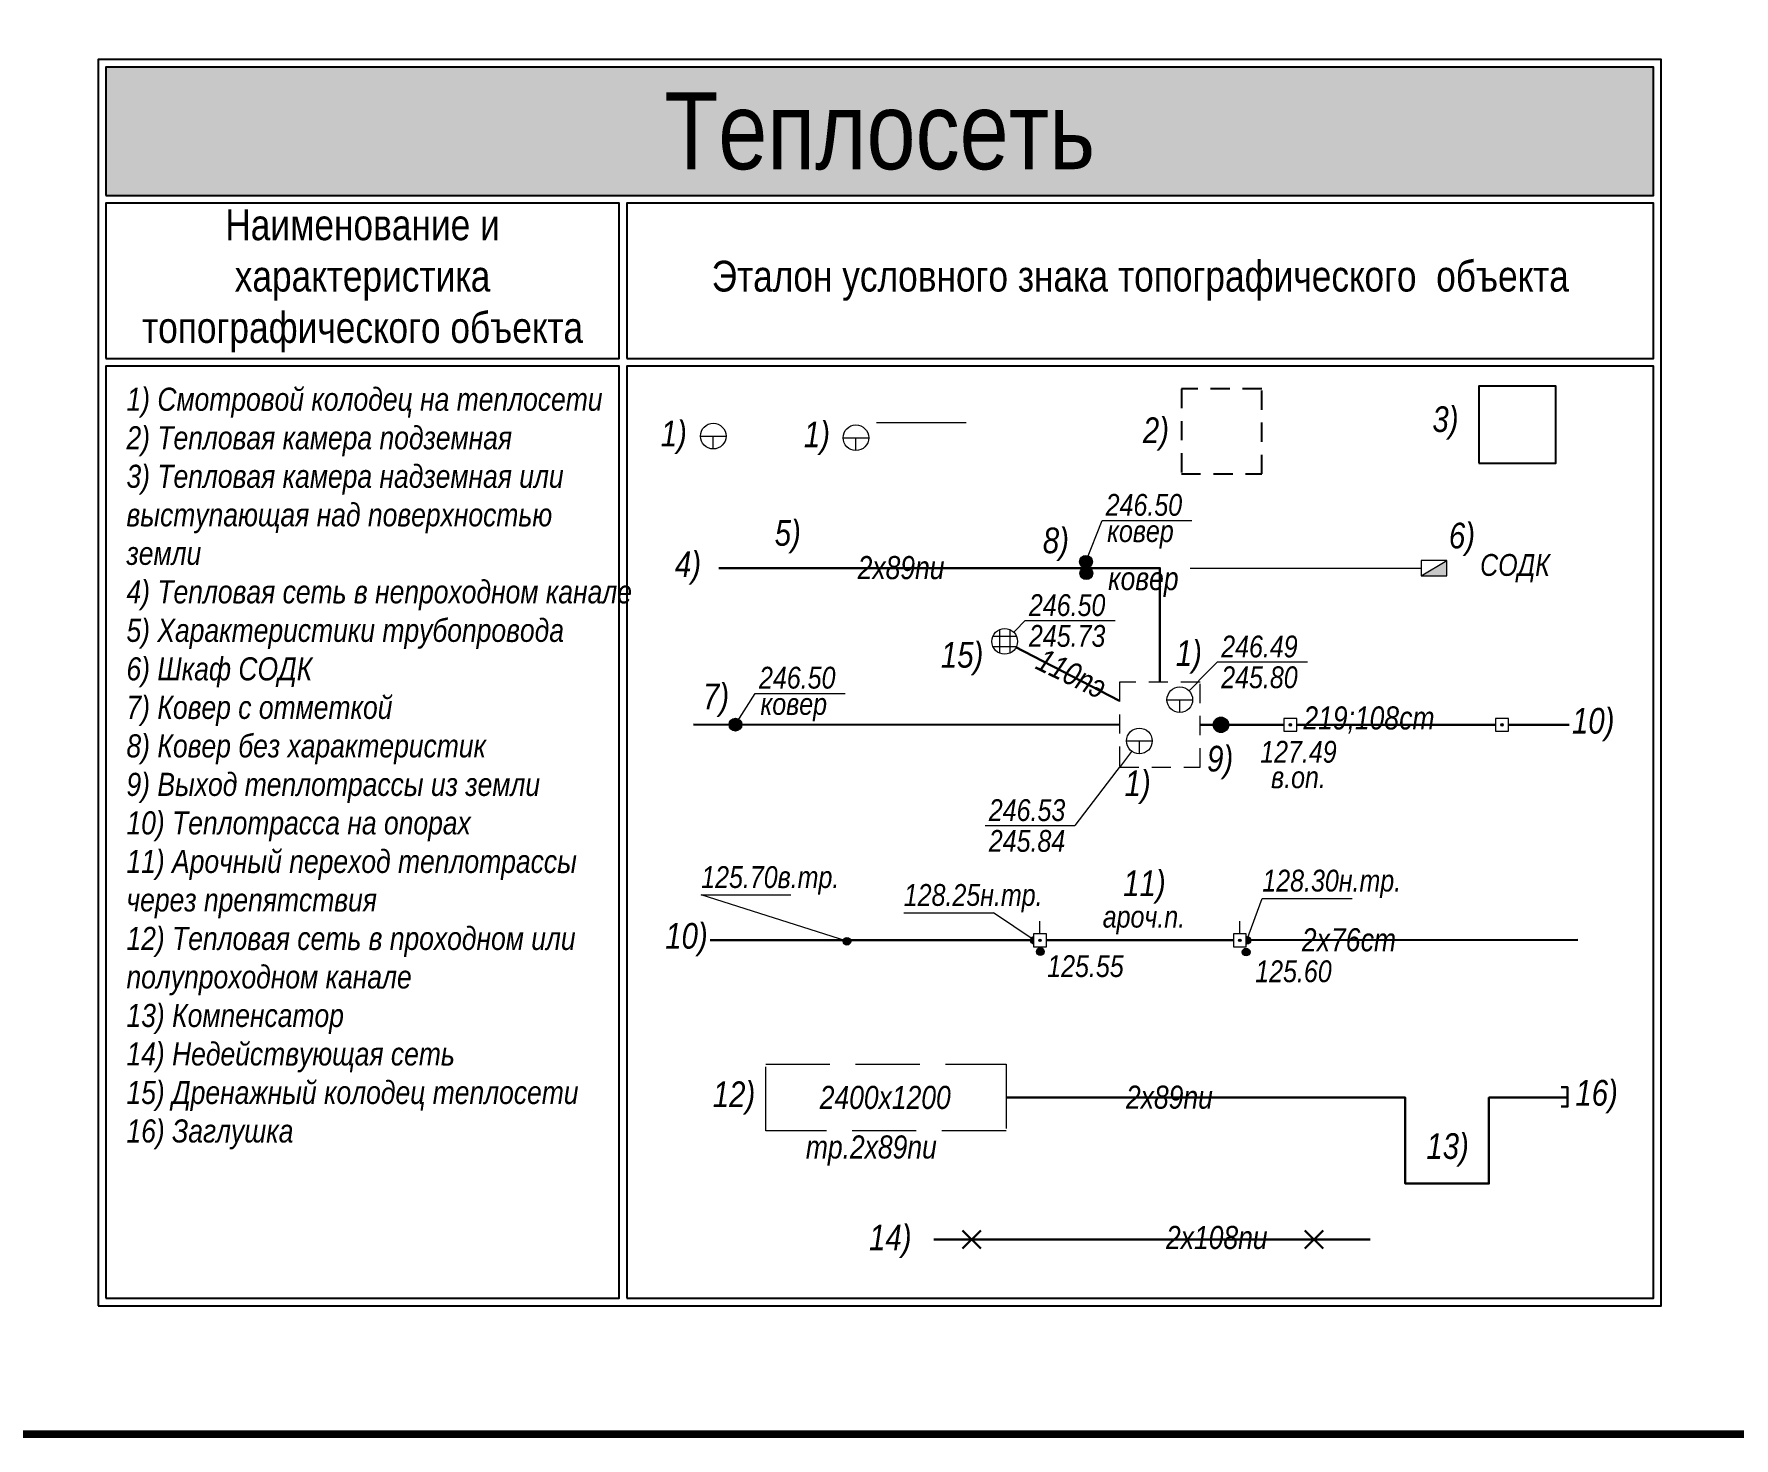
# Model space of a CAD drawing. Header units: metres. Extents: x -393 to 694, y -10 to 691.
# Drawn here: x 128.2 to 194.4, y 306.4 to 361.1 of the extents above; entities that cross this region are included whole.
import ezdxf
from ezdxf.enums import TextEntityAlignment as Align
from ezdxf.lldxf.tags import DXFTag

# ---------------------------------------------------------------- set-up
doc = ezdxf.new("R2010")
doc.units = ezdxf.units.M
for name, pattern in [('СП-1.5х1.0', [2.5, 1.5, -1]), ('СП-5х2', [7, 5, -2]), ('СП_Граница маскировки', [3, 0, -3])]:
    doc.linetypes.add(name, pattern=pattern)
for name, color, linetype, lineweight, true_color in [('07 Дренаж', 7, 'Continuous', 30, 0x7f5f00), ('09 Теплосеть', 7, 'Continuous', 30, 0x009613), ('17 Рельеф', 7, 'Continuous', 15, 0xa55200)]:
    doc.layers.add(name, color=color, linetype=linetype, lineweight=lineweight, true_color=true_color)
doc.styles.add('СП_Д', font='ARIALNI.TTF')
doc.styles.add('СП_Р', font='ARIALN.TTF')
tags = doc.linetypes.add('СП_4.4.7.2', pattern='A,8,-2,2.9,-1.6,["Др",СП_Д,S=1.8,R=0,X=-1.3,Y=-0.9],-1.6,2.9,-2,8,-2', length=31).pattern_tags.tags
tags[10] = DXFTag(74, 10)
tags = doc.linetypes.add('СП_4.6.1.2', pattern='A,8,-2,3,-1,["Т",СП_Д,S=1.8,R=0,X=-0.7,Y=-0.9],-1,4,-2,8,-2', length=31).pattern_tags.tags
tags[10] = DXFTag(74, 10)
tags = doc.linetypes.add('СП_4.6.3', pattern='A,12,-1,["Т",СП_Д,S=1.8,R=0,X=-0.7,Y=-0.9],-1,12', length=26).pattern_tags.tags
tags[6] = DXFTag(74, 10)
doc.linetypes.add('СП_4.7.4', pattern='A,8,-2,[131,ltypeshp.shx,S=0.6,R=90,X=0.6,Y=-0.6],8,[131,ltypeshp.shx,S=0.6,R=270,X=-0.6,Y=0.6],-2', length=20)

# ---------------------------------------------------------------- blocks, each defined once
blk = doc.blocks.new('*U241')
at = {"color": 0, "linetype": 'СП_Граница маскировки', "lineweight": 0, "ltscale": 10}
blk.add_wipeout([(0, 0), (6.27, 0), (6.27, 6.62), (0, 6.62)], dxfattribs=at)
at = {"linetype": 'СП-1.5х1.0', "lineweight": -2}
blk.add_lwpolyline([(0, 0), (6.27, 0), (6.27, 6.62), (0, 6.62)], close=True, dxfattribs=at)
blk = doc.blocks.new('*U242')
at = {"color": 0, "linetype": 'СП_Граница маскировки', "lineweight": 0, "ltscale": 10}
blk.add_wipeout([(0, 0), (6, 0), (6, 6), (0, 6)], dxfattribs=at)
at = {"linetype": 'Continuous', "lineweight": -2}
blk.add_lwpolyline([(0, 0), (6, 0), (6, 6), (0, 6)], close=True, dxfattribs=at)
blk = doc.blocks.new('*U594')
at = {"linetype": 'Continuous', "lineweight": -2}
blk.add_hatch(color=1, dxfattribs=at).paths.add_polyline_path([(0, 0), (2, 0), (2, 1.2)])
at = {"color": 1, "linetype": 'Continuous', "lineweight": -2}
blk.add_lwpolyline([(0, 0), (2, 0), (2, 1.2), (0, 1.2)], close=True, dxfattribs=at)
blk.add_lwpolyline([(0, 0), (2, 1.2)], dxfattribs=at)
at = {"color": 7, "linetype": 'Continuous', "style": 'СП_Д'}
blk.add_text('СОДК', height=1.7, dxfattribs=at).set_placement((4.59, -0.01))
blk = doc.blocks.new('*U735')
at = {"linetype": 'Continuous', "lineweight": -2}
blk.add_hatch(color=256, dxfattribs=at).paths.add_polyline_path([(0.5, 0, 1), (-0.5, 0, 1)])
at = {"color": 0, "linetype": 'Continuous', "lineweight": 20}
blk.add_line((0, 0), (1.55, 2.43), dxfattribs=at)
at = {"color": 0, "linetype": 'Continuous', "lineweight": 15}
blk.add_line((1.55, 2.43), (8.55, 2.43), dxfattribs=at)
at = {"linetype": 'Continuous', "lineweight": -2}
blk.add_circle((0, 0), 0.5, dxfattribs=at)
at = {"color": 0, "linetype": 'Continuous', "lineweight": 15, "style": 'СП_Д'}
blk.add_attdef('Z', text='', height=1.7, dxfattribs=at).set_placement((1.95, 4.52), align=Align.TOP_LEFT)
blk.add_attdef('газ', (1.95, 0.76), '', height=1.7, dxfattribs=at)
blk = doc.blocks.new('СП_3.31.2')
at = {"color": 0, "linetype": 'СП_Граница маскировки', "lineweight": -2, "ltscale": 10}
blk.add_wipeout([(-0.5, -0.5), (0.5, -0.5), (0.5, 0.5), (-0.5, 0.5)], dxfattribs=at)
at = {"linetype": 'Continuous', "lineweight": -2}
h = blk.add_hatch(color=0, dxfattribs=at)
h.dxf.hatch_style = 1
h.paths.add_polyline_path([(0.1, 0, 1), (-0.1, 0, 1)])
at = {"color": 0, "linetype": 'Continuous', "lineweight": -2}
blk.add_lwpolyline([(-0.5, -0.5), (0.5, -0.5), (0.5, 0.5), (-0.5, 0.5)], close=True, dxfattribs=at)
at = {"color": 0, "linetype": 'Continuous', "lineweight": 0}
blk.add_circle((0, 0), 0.1, dxfattribs=at)
blk = doc.blocks.new('СП_4.5.3')
at = {"linetype": 'Continuous', "lineweight": -2}
blk.add_hatch(color=256, dxfattribs=at).paths.add_polyline_path([(0.6, 0, 1), (-0.6, 0, 1)])
blk.add_circle((0, 0), 0.6, dxfattribs=at)
blk = doc.blocks.new('СП_4.1.2.7')
at = {"color": 0, "linetype": 'СП_Граница маскировки', "lineweight": 0, "ltscale": 10}
blk.add_wipeout([(0, -1), (0.5, -0.87), (0.87, -0.5), (1, 0), (0.87, 0.5), (0.5, 0.87), (0, 1), (-0.5, 0.87), (-0.87, 0.5), (-1, 0), (-0.87, -0.5), (-0.5, -0.87)], dxfattribs=at)
at = {"color": 0, "linetype": 'Continuous', "lineweight": -2}
for points in [[(-1, 0), (1, 0)], [(0, -1), (0, 0)]]:
    blk.add_lwpolyline(points, dxfattribs=at)
blk.add_circle((0, 0), 1, dxfattribs=at)
blk = doc.blocks.new('*U759')
at = {"color": 0, "linetype": 'Continuous', "lineweight": 20}
blk.add_line((1.6, 1.2), (8.6, 1.2), dxfattribs=at)
at = {"color": 0, "linetype": 'Continuous', "lineweight": -2, "style": 'СП_Д'}
for tag, p in [('Z', (2, 3.25)), ('Z1', (2, 0.85)), ('Z2', (2, -1.15)), ('Z3', (2, -3.15)), ('Z4', (2, -5.15))]:
    blk.add_attdef(tag, text='', height=1.7, dxfattribs=at).set_placement(p, align=Align.TOP_LEFT)
at = {"color": 0, "linetype": 'СП_Граница маскировки', "lineweight": 0, "ltscale": 10}
blk.add_wipeout([(0, -1), (0.5, -0.87), (0.87, -0.5), (1, 0), (0.87, 0.5), (0.5, 0.87), (0, 1), (-0.5, 0.87), (-0.87, 0.5), (-1, 0), (-0.87, -0.5), (-0.5, -0.87)], dxfattribs=at)
at = {"color": 0, "linetype": 'Continuous', "lineweight": -2}
for points in [[(-1, 0), (1, 0)], [(0, -1), (0, 0)]]:
    blk.add_lwpolyline(points, dxfattribs=at)
blk.add_circle((0, 0), 1, dxfattribs=at)
blk = doc.blocks.new('*U603')
at = {"color": 0, "linetype": 'Continuous', "style": 'СП_Д'}
blk.add_attdef('d-_001', (-4.61, -0.87), '', height=1.8, dxfattribs=at)
blk = doc.blocks.new('СП_Точка')
at = {"linetype": 'Continuous', "lineweight": -2}
h = blk.add_hatch(color=0, dxfattribs=at)
h.dxf.hatch_style = 1
h.paths.add_polyline_path([(-0.15, 0, 1), (0.15, 0, 1)])
at = {"color": 0, "linetype": 'Continuous', "lineweight": 0}
blk.add_circle((0, 0), 0.15, dxfattribs=at)
blk = doc.blocks.new('*U659')
at = {"color": 0, "linetype": 'Continuous', "lineweight": -2, "xscale": 2, "yscale": 2, "zscale": 2}
blk.add_blockref('СП_Точка', (0, 0), dxfattribs=at)
at = {"color": 0, "linetype": 'Continuous', "lineweight": 15, "style": 'СП_Д'}
blk.add_attdef('Z', text='', height=1.7, dxfattribs=at).set_placement((0.82, -0.28), align=Align.TOP_LEFT)
blk = doc.blocks.new('*U660')
at = {"color": 0, "linetype": 'Continuous', "lineweight": -2, "xscale": 2, "yscale": 2, "zscale": 2}
blk.add_blockref('СП_Точка', (0, 0), dxfattribs=at)
at = {"color": 0, "linetype": 'Continuous', "lineweight": 15, "style": 'СП_Д'}
blk.add_attdef('Z', text='', height=1.7, dxfattribs=at).set_placement((1, -0.64), align=Align.TOP_LEFT)
blk = doc.blocks.new('*U433')
at = {"linetype": 'Continuous'}
blk.add_lwpolyline([(-0.5, 0.75), (0, 0.75), (0, -0.75), (-0.5, -0.75)], dxfattribs=at)
blk = doc.blocks.new('СП_4.5.1')
at = {"linetype": 'Continuous', "lineweight": -2}
blk.add_hatch(color=0, dxfattribs=at).paths.add_polyline_path([(0.5, 0, 1), (-0.5, 0, 1)])
at = {"color": 0, "linetype": 'Continuous', "lineweight": -2}
blk.add_circle((0, 0), 0.5, dxfattribs=at)
blk = doc.blocks.new('*U699')
at = {"color": 0, "linetype": 'Continuous', "lineweight": 15}
for p, q in [((-11.37, 3.61), (-4.37, 3.61)), ((0, 0), (-11.37, 3.61))]:
    blk.add_line(p, q, dxfattribs=at)
at = {"color": 0, "linetype": 'Continuous', "lineweight": -2, "xscale": 2, "yscale": 2, "zscale": 2}
blk.add_blockref('СП_Точка', (0, 0), dxfattribs=at)
at = {"color": 0, "linetype": 'Continuous', "lineweight": 15, "style": 'СП_Д'}
for tag, p in [('Z', (-11.07, 7.86)), ('Z1', (-11.07, 5.86))]:
    blk.add_attdef(tag, text='', height=1.7, dxfattribs=at).set_placement(p, align=Align.TOP_LEFT)
blk = doc.blocks.new('*U706')
at = {"color": 0, "linetype": 'Continuous', "lineweight": 15}
for p in [(-10.18, 2.14), (0, 0)]:
    blk.add_line(p, (-3.18, 2.14), dxfattribs=at)
at = {"color": 0, "linetype": 'Continuous', "lineweight": -2, "xscale": 2, "yscale": 2, "zscale": 2}
blk.add_blockref('СП_Точка', (0, 0), dxfattribs=at)
at = {"color": 0, "linetype": 'Continuous', "lineweight": 15, "style": 'СП_Д'}
for tag, p in [('Z', (-9.88, 6.39)), ('Z1', (-9.88, 4.39))]:
    blk.add_attdef(tag, text='', height=1.7, dxfattribs=at).set_placement(p, align=Align.TOP_LEFT)
blk = doc.blocks.new('*U707')
at = {"color": 0, "linetype": 'Continuous', "lineweight": 15}
for p, q in [((0, 0), (1.19, 3.25)), ((1.19, 3.25), (8.19, 3.25))]:
    blk.add_line(p, q, dxfattribs=at)
at = {"color": 0, "linetype": 'Continuous', "lineweight": -2, "xscale": 2, "yscale": 2, "zscale": 2}
blk.add_blockref('СП_Точка', (0, 0), dxfattribs=at)
at = {"color": 0, "linetype": 'Continuous', "lineweight": 15, "style": 'СП_Д'}
for tag, p in [('Z', (1.49, 7.5)), ('Z1', (1.49, 5.5))]:
    blk.add_attdef(tag, text='', height=1.7, dxfattribs=at).set_placement(p, align=Align.TOP_LEFT)
blk = doc.blocks.new('*U447')
at = {"color": 0, "linetype": 'СП_Граница маскировки', "lineweight": -2, "ltscale": 10}
blk.add_wipeout([(-0.5, -0.5), (0.5, -0.5), (0.5, 0.5), (-0.5, 0.5)], dxfattribs=at)
at = {"linetype": 'Continuous', "lineweight": -2}
h = blk.add_hatch(color=0, dxfattribs=at)
h.dxf.hatch_style = 1
h.paths.add_polyline_path([(0.1, 0, 1), (-0.1, 0, 1)])
at = {"color": 0, "linetype": 'Continuous', "lineweight": 15}
blk.add_lwpolyline([(0, 0.5), (0, 1.5)], dxfattribs=at)
at = {"color": 0, "linetype": 'Continuous', "lineweight": -2}
blk.add_lwpolyline([(-0.5, -0.5), (0.5, -0.5), (0.5, 0.5), (-0.5, 0.5)], close=True, dxfattribs=at)
at = {"color": 0, "linetype": 'Continuous', "lineweight": 0}
blk.add_circle((0, 0), 0.1, dxfattribs=at)
blk = doc.blocks.new('*U760')
at = {"color": 0, "linetype": 'Continuous', "lineweight": 20}
for p, q in [((0, 0), (2.94, 2.95)), ((2.94, 2.95), (9.94, 2.95))]:
    blk.add_line(p, q, dxfattribs=at)
at = {"color": 0, "linetype": 'Continuous', "lineweight": -2, "style": 'СП_Д'}
for tag, p in [('Z', (3.34, 5)), ('Z1', (3.34, 2.6)), ('Z2', (3.34, 0.6)), ('Z3', (3.34, -1.4)), ('Z4', (3.34, -3.4))]:
    blk.add_attdef(tag, text='', height=1.7, dxfattribs=at).set_placement(p, align=Align.TOP_LEFT)
at = {"color": 0, "linetype": 'СП_Граница маскировки', "lineweight": 0, "ltscale": 10}
blk.add_wipeout([(0, -1), (0.5, -0.87), (0.87, -0.5), (1, 0), (0.87, 0.5), (0.5, 0.87), (0, 1), (-0.5, 0.87), (-0.87, 0.5), (-1, 0), (-0.87, -0.5), (-0.5, -0.87)], dxfattribs=at)
at = {"color": 0, "linetype": 'Continuous', "lineweight": -2}
for points in [[(-1, 0), (1, 0)], [(0, -1), (0, 0)]]:
    blk.add_lwpolyline(points, dxfattribs=at)
blk.add_circle((0, 0), 1, dxfattribs=at)
blk = doc.blocks.new('*U761')
at = {"color": 0, "linetype": 'Continuous', "lineweight": -2}
blk.add_line((0, 0), (-5.02, -6.58), dxfattribs=at)
at = {"color": 0, "linetype": 'Continuous', "lineweight": 20}
blk.add_line((-12.02, -6.58), (-5.02, -6.58), dxfattribs=at)
at = {"color": 0, "linetype": 'Continuous', "lineweight": -2, "style": 'СП_Д'}
for tag, p in [('Z', (-11.62, -4.53)), ('Z1', (-11.62, -6.93)), ('Z2', (-11.62, -8.93)), ('Z3', (-11.62, -10.93)), ('Z4', (-11.62, -12.93))]:
    blk.add_attdef(tag, text='', height=1.7, dxfattribs=at).set_placement(p, align=Align.TOP_LEFT)
at = {"color": 0, "linetype": 'СП_Граница маскировки', "lineweight": 0, "ltscale": 10}
blk.add_wipeout([(0, -1), (0.5, -0.87), (0.87, -0.5), (1, 0), (0.87, 0.5), (0.5, 0.87), (0, 1), (-0.5, 0.87), (-0.87, 0.5), (-1, 0), (-0.87, -0.5), (-0.5, -0.87)], dxfattribs=at)
at = {"color": 0, "linetype": 'Continuous', "lineweight": -2}
for points in [[(-1, 0), (1, 0)], [(0, -1), (0, 0)]]:
    blk.add_lwpolyline(points, dxfattribs=at)
blk.add_circle((0, 0), 1, dxfattribs=at)
blk = doc.blocks.new('*U732')
at = {"linetype": 'Continuous', "lineweight": -2}
blk.add_hatch(color=256, dxfattribs=at).paths.add_polyline_path([(0.5, 0, 1), (-0.5, 0, 1)])
at = {"color": 0, "linetype": 'Continuous', "lineweight": 20}
blk.add_line((0, 0), (1.25, 3.21), dxfattribs=at)
at = {"color": 0, "linetype": 'Continuous', "lineweight": 15}
blk.add_line((1.25, 3.21), (8.25, 3.21), dxfattribs=at)
at = {"linetype": 'Continuous', "lineweight": -2}
blk.add_circle((0, 0), 0.5, dxfattribs=at)
at = {"color": 0, "linetype": 'Continuous', "lineweight": 15, "style": 'СП_Д'}
blk.add_attdef('Z', text='', height=1.7, dxfattribs=at).set_placement((1.65, 5.29), align=Align.TOP_LEFT)
blk.add_attdef('газ', (1.65, 1.54), '', height=1.7, dxfattribs=at)
blk = doc.blocks.new('*U675')
at = {"color": 0, "linetype": 'Continuous', "lineweight": 15, "style": 'СП_Д'}
blk.add_attdef('d-_001', (-3.46, -0.89), '', height=1.8, dxfattribs=at)
blk = doc.blocks.new('*U797')
at = {"color": 0, "linetype": 'Continuous', "lineweight": 15}
for p, q in [((0, 0), (1.6, 1.63)), ((1.6, 1.63), (8.6, 1.63))]:
    blk.add_line(p, q, dxfattribs=at)
at = {"color": 0, "linetype": 'Continuous', "lineweight": 15, "style": 'СП_Д'}
for tag, p in [('Z', (2, 3.68)), ('Z1', (2, 1.28)), ('Z2', (2, -0.72)), ('Z3', (2, -2.72)), ('Z4', (2, -4.72))]:
    blk.add_attdef(tag, text='', height=1.7, dxfattribs=at).set_placement(p, align=Align.TOP_LEFT)
at = {"color": 0, "linetype": 'СП_Граница маскировки', "lineweight": 0, "ltscale": 10}
blk.add_wipeout([(0, -1), (0.5, -0.87), (0.87, -0.5), (1, 0), (0.87, 0.5), (0.5, 0.87), (0, 1), (-0.5, 0.87), (-0.87, 0.5), (-1, 0), (-0.87, -0.5), (-0.5, -0.87)], dxfattribs=at)
at = {"color": 0, "linetype": 'Continuous', "lineweight": -2}
for points in [[(-0.92, 0.4), (0.92, 0.4)], [(-0.4, 0.92), (-0.4, -0.92)], [(0.4, 0.92), (0.4, -0.92)], [(-0.92, -0.4), (0.92, -0.4)]]:
    blk.add_lwpolyline(points, dxfattribs=at)
blk.add_circle((0, 0), 1, dxfattribs=at)
blk = doc.blocks.new('*U450')
at = {"color": 1, "linetype": 'Continuous'}
for points in [[(-0.708, 0.708), (0.708, -0.708)], [(0.708, 0.708), (-0.708, -0.708)]]:
    blk.add_lwpolyline(points, dxfattribs=at)

msp = doc.modelspace()

# ---------------------------------------------------------------- hatches: boundary and pattern name
at = {"ltscale": 0.5, "true_color": 0x5add91}
h = msp.add_hatch(color=113, dxfattribs=at)
h.dxf.hatch_style = 1
h.paths.add_polyline_path([(131, 354.762), (191.3, 354.762), (191.3, 359.762), (131, 359.762)])

# ---------------------------------------------------------------- linework, layer by layer
at = {"color": 0, "linetype": 'Continuous', "ltscale": 0.5}
msp.add_lwpolyline([(130.7, 311.502), (191.6, 311.502), (191.6, 360.062), (130.7, 360.062)], close=True, dxfattribs=at)
at = {"ltscale": 0.5}
for points in [[(131, 354.762), (191.3, 354.762), (191.3, 359.762), (131, 359.762)], [(131, 348.41), (151, 348.41), (151, 354.462), (131, 354.462)], [(151.3, 348.41), (191.3, 348.41), (191.3, 354.462), (151.3, 354.462)], [(131, 311.802), (151, 311.802), (151, 348.11), (131, 348.11)], [(151.3, 311.802), (191.3, 311.802), (191.3, 348.11), (151.3, 348.11)]]:
    msp.add_lwpolyline(points, close=True, dxfattribs=at)
at = {"layer": '09 Теплосеть', "color": 1, "linetype": 'СП_4.7.4', "lineweight": 20, "ltscale": 0.5}
msp.add_lwpolyline([(172.063, 340.245), (182.247, 340.245)], dxfattribs=at)
at = {"layer": '09 Теплосеть', "linetype": 'СП_4.6.3', "ltscale": 0.5}
for points in [[(173.63, 334.138), (174.443, 334.138), (188.007, 334.137)], [(154.538, 325.743), (175.179, 325.742), (188.346, 325.754)]]:
    msp.add_lwpolyline(points, dxfattribs=at)
at = {"layer": '09 Теплосеть', "linetype": 'СП_4.6.1.2', "ltscale": 0.5, "flags": 128}
for points in [[(166.074, 319.614), (181.626, 319.614), (181.626, 316.267), (184.883, 316.267), (184.883, 319.614), (187.952, 319.614)], [(163.252, 314.085), (180.252, 314.085)]]:
    msp.add_lwpolyline(points, dxfattribs=at)

# ---------------------------------------------------------------- block references
at = {"layer": '07 Дренаж', "color": 0, "linetype": 'Continuous', "lineweight": 20}
ref = msp.add_blockref('*U675', (168.676, 336.11), dxfattribs=dict(at, xscale=0.4999999999999999, yscale=0.4999999999999999, zscale=0.4999999999999999, rotation=334.3302770151777))
ref.add_attrib('d-_001', '110', (167.162, 336.345), dxfattribs={"layer": '0', "color": 0, "linetype": 'Continuous', "lineweight": 15, "height": 0.9, "rotation": 334.33028, "style": 'СП_Д'})
ref.add_attrib('d-_002', 'пэ', (168.721, 335.596), dxfattribs={"layer": '0', "color": 0, "linetype": 'Continuous', "lineweight": 15, "height": 0.9, "rotation": 334.33028, "style": 'СП_Д'})
at = {"layer": '09 Теплосеть', "color": 0, "linetype": 'Continuous', "lineweight": 20}
ref = msp.add_blockref('*U603', (162.311, 340.245), dxfattribs=dict(at, xscale=0.5, yscale=0.5, zscale=0.5))
ref.add_attrib('d-_001', '2х89пи', (160.291, 339.812), dxfattribs={"layer": '0', "color": 0, "linetype": 'Continuous', "height": 0.9, "style": 'СП_Д'})
at = {"layer": '09 Теплосеть', "color": 0, "linetype": 'Continuous', "lineweight": 20, "xscale": 0.5, "yscale": 0.5, "zscale": 0.5}
msp.add_blockref('*U594', (182.247, 339.945), dxfattribs=at)
at = {"layer": '09 Теплосеть', "color": 0, "linetype": 'Continuous', "lineweight": 20}
ref = msp.add_blockref('*U735', (155.528, 334.144), dxfattribs=dict(at, xscale=0.5, yscale=0.5, zscale=0.5))
ref.add_attrib('Z_001', '246.50', (156.447, 335.548), dxfattribs={"layer": '0', "color": 0, "linetype": 'Continuous', "lineweight": 15, "height": 0.85, "style": 'СП_Д'})
ref.add_attrib('газ', 'ковер', (156.504, 334.525), dxfattribs={"layer": '0', "color": 0, "linetype": 'Continuous', "lineweight": 15, "height": 0.85, "style": 'СП_Д'})
at = {"layer": '09 Теплосеть', "color": 0, "linetype": 'Continuous', "lineweight": 20, "ltscale": 0.5}
for name, p, xscale, yscale, zscale in [('СП_4.5.3', (174.443, 334.138), 0.5, 0.5, 0.5), ('*U433', (187.952, 319.642), 0.4999999999999991, 0.4999999999999991, 0.4999999999999991)]:
    msp.add_blockref(name, p, dxfattribs=dict(at, xscale=xscale, yscale=yscale, zscale=zscale))
at = {"layer": '09 Теплосеть', "color": 0, "linetype": 'Continuous', "lineweight": 20}
ref = msp.add_blockref('*U699', (159.872, 325.705), dxfattribs=dict(at, xscale=0.5, yscale=0.5, zscale=0.5))
ref.add_attrib('Z1_001', '125.70в.тр.', (154.195, 327.781), dxfattribs={"layer": '0', "color": 0, "linetype": 'Continuous', "lineweight": 15, "height": 0.85, "style": 'СП_Д'})
ref = msp.add_blockref('*U706', (167.173, 325.743), dxfattribs=dict(at, xscale=0.5, yscale=0.5, zscale=0.5))
ref.add_attrib('Z1_001', '128.25н.тр.', (162.087, 327.083), dxfattribs={"layer": '0', "color": 0, "linetype": 'Continuous', "lineweight": 15, "height": 0.85, "style": 'СП_Д'})
ref = msp.add_blockref('*U707', (175.458, 325.743), dxfattribs=dict(at, xscale=0.5, yscale=0.5, zscale=0.5))
ref.add_attrib('Z1_001', '128.30н.тр.', (176.057, 327.642), dxfattribs={"layer": '0', "color": 0, "linetype": 'Continuous', "lineweight": 15, "height": 0.85, "style": 'СП_Д'})
ref = msp.add_blockref('*U603', (182.749, 325.749), dxfattribs=dict(at, xscale=0.5, yscale=0.5, zscale=0.5, rotation=0.05360100546898103))
ref.add_attrib('d-_001', '2', (177.597, 325.311), dxfattribs={"layer": '0', "color": 0, "linetype": 'Continuous', "height": 0.9, "rotation": 0.0536, "style": 'СП_Д'})
ref.add_attrib('d-_002', 'х', (178.177, 325.312), dxfattribs={"layer": '0', "color": 0, "linetype": 'Continuous', "height": 0.9, "rotation": 0.0536, "style": 'СП_Д'})
ref.add_attrib('d-_003', '76', (178.731, 325.312), dxfattribs={"layer": '0', "color": 0, "linetype": 'Continuous', "height": 0.9, "rotation": 0.0536, "style": 'СП_Д'})
ref.add_attrib('d-_004', 'ст', (179.891, 325.313), dxfattribs={"layer": '0', "color": 0, "linetype": 'Continuous', "height": 0.9, "rotation": 0.0536, "style": 'СП_Д'})
ref = msp.add_blockref('*U603', (172.766, 319.614), dxfattribs=dict(at, xscale=0.5, yscale=0.5, zscale=0.5))
ref.add_attrib('d-_001', '2х89пи', (170.746, 319.181), dxfattribs={"layer": '0', "color": 0, "linetype": 'Continuous', "height": 0.9, "style": 'СП_Д'})
ref = msp.add_blockref('*U603', (161.11, 317.321), dxfattribs=dict(at, xscale=0.5, yscale=0.5, zscale=0.5))
ref.add_attrib('d-_001', 'тр.2х89пи', (158.272, 317.24), dxfattribs={"layer": '0', "color": 0, "linetype": 'Continuous', "height": 0.9, "style": 'СП_Д'})
ref = msp.add_blockref('*U603', (174.624, 314.148), dxfattribs=dict(at, xscale=0.5, yscale=0.5, zscale=0.5))
ref.add_attrib('d-_001', '2х108пи', (172.305, 313.715), dxfattribs={"layer": '0', "color": 0, "linetype": 'Continuous', "height": 0.9, "style": 'СП_Д'})
at = {"layer": '09 Теплосеть', "color": 0, "linetype": 'Continuous', "ltscale": 0.5, "xscale": 0.5, "yscale": 0.5, "zscale": 0.5}
for p in [(164.735, 314.085), (178.069, 314.085)]:
    msp.add_blockref('*U450', p, dxfattribs=at)
at = {"layer": '17 Рельеф', "color": 0, "linetype": 'Continuous', "lineweight": 20, "ltscale": 0.5}
ref = msp.add_blockref('*U659', (167.409, 325.304), dxfattribs=dict(at, xscale=0.5, yscale=0.5, zscale=0.5))
ref.add_attrib('Z_001', '125.55', (167.676, 324.312), dxfattribs={"layer": '0', "color": 0, "linetype": 'Continuous', "lineweight": 15, "height": 0.85, "style": 'СП_Д'})
ref = msp.add_blockref('*U660', (175.426, 325.284), dxfattribs=dict(at, xscale=0.5, yscale=0.5, zscale=0.5))
ref.add_attrib('Z_001', '125.60', (175.78, 324.11), dxfattribs={"layer": '0', "color": 0, "linetype": 'Continuous', "lineweight": 15, "height": 0.85, "style": 'СП_Д'})

# ---------------------------------------------------------------- texts
at = {"color": 7, "lineweight": 13}
for s, insert, char_height, width, attachment_point, style in [('Теплосеть', (161.15, 357.262), 3, 60.3, 5, 'СП_Р'), ('Наименование и характеристика топографического объекта', (141, 351.436), 1.2, 20, 5, 'СП_Р'), ('Эталон условного знака топографического  объекта ', (171.3, 351.436), 1.2, 40, 5, 'СП_Р'), ('1) Смотровой колодец на теплосети\\P2) Тепловая камера подземная\\P3) Тепловая камера надземная или выступающая над поверхностью земли\\P4) Тепловая сеть в непроходном канале\\P5) Характеристики трубопровода\\P6) Шкаф СОДК\\P7) Ковер с отметкой\\P8) Ковер без характеристик\\P9) Выход теплотрассы из земли\\P10) Теплотрасса на опорах\\P11) Арочный переход теплотрассы через препятствия\\P12) Тепловая сеть в проходном или полупроходном канале\\P13) Компенсатор\\P14) Недействующая сеть\\P15) Дренажный колодец теплосети\\P16) Заглушка', (131.803, 347.27), 0.9, 19.01215, 1, 'СП_Д')]:
    msp.add_mtext(s, dxfattribs=dict(at, insert=insert, char_height=char_height, width=width, attachment_point=attachment_point, style=style))
at = {"color": 212, "lineweight": 13, "true_color": 0xe000e0, "char_height": 1, "width": 1, "attachment_point": 5, "style": 'СП_Д'}
for s, insert in [('3)', (183.192, 345.895)), ('1)', (153.127, 345.336)), ('1)', (158.703, 345.303)), ('2)', (171.912, 345.463)), ('5)', (157.568, 341.463)), ('8)', (168.014, 341.171)), ('6)', (183.835, 341.36)), ('4)', (153.681, 340.245)), ('15)', (164.359, 336.714)), ('1)', (173.193, 336.78)), ('7)', (154.773, 335.095)), ('10)', (188.948, 334.144)), ('9)', (174.414, 332.668)), ('11)', (171.464, 327.816)), ('10)', (153.621, 325.764)), ('12)', (155.473, 319.594)), ('16)', (189.08, 319.649)), ('13)', (183.275, 317.575)), ('14)', (161.562, 314.015))]:
    msp.add_mtext(s, dxfattribs=dict(at, insert=insert))
at = {"layer": '09 Теплосеть', "color": 0, "lineweight": 13, "insert": (177.464, 332.585), "char_height": 0.85, "attachment_point": 5, "line_spacing_factor": 0.7, "style": 'СП_Д'}
msp.add_mtext('127.49\\Pв.оп. ', dxfattribs=at)

# ---------------------------------------------------------------- next in the draw order: block references
at = {"layer": '09 Теплосеть', "linetype": 'Continuous', "lineweight": 25, "ltscale": 0.5, "xscale": 0.5, "yscale": 0.5, "zscale": 0.5}
for name, p in [('*U241', (172.903, 343.911)), ('*U242', (184.495, 344.33))]:
    msp.add_blockref(name, p, dxfattribs=at)
at = {"layer": '09 Теплосеть', "color": 0, "linetype": 'Continuous', "lineweight": 20, "ltscale": 0.5, "xscale": 0.5, "yscale": 0.5, "zscale": 0.5}
for name, p in [('СП_4.1.2.7', (154.664, 345.383)), ('*U759', (160.222, 345.321)), ('*U241', (170.496, 332.483))]:
    msp.add_blockref(name, p, dxfattribs=at)
at = {"layer": '09 Теплосеть', "color": 0, "linetype": 'Continuous', "lineweight": 20, "xscale": 0.5, "yscale": 0.5, "zscale": 0.5}
for p in [(177.149, 334.138), (185.392, 334.137)]:
    msp.add_blockref('СП_3.31.2', p, dxfattribs=at)

# ---------------------------------------------------------------- next in the draw order: texts
at = {"layer": '09 Теплосеть', "color": 0, "lineweight": 13, "insert": (171.42, 339.7), "char_height": 0.9, "attachment_point": 5, "style": 'СП_Д', "bg_fill": 2}
msp.add_mtext('ковер', dxfattribs=at)
at = {"layer": '09 Теплосеть', "color": 0, "lineweight": 13, "attachment_point": 5, "style": 'СП_Д', "bg_fill": 3, "box_fill_scale": 1, "bg_fill_color": 256, "bg_fill_transparency": 0}
for s, insert, char_height in [('ароч.п.', (171.443, 326.534), 0.85), ('2400х1200', (161.365, 319.615), 0.9)]:
    msp.add_mtext(s, dxfattribs=dict(at, insert=insert, char_height=char_height))

# ---------------------------------------------------------------- next in the draw order: linework, layer by layer
at = {"color": 252, "linetype": 'Continuous', "lineweight": 15, "ltscale": 0.5, "const_width": 0.3}
msp.add_lwpolyline([(-4.1, 691.186), (524.1, 691.186, -0.414214), (526.1, 689.186), (526.1, 308.502, -0.414214), (524.1, 306.502), (-4.1, 306.502, -0.414214), (-6.1, 308.502), (-6.1, 689.186, -0.414214)], format="xyb", close=True, dxfattribs=at)
at = {"layer": '07 Дренаж', "linetype": 'СП_4.4.7.2', "ltscale": 0.5}
msp.add_lwpolyline([(166.02, 337.387), (170.496, 335.075)], dxfattribs=at)
at = {"layer": '09 Теплосеть', "linetype": 'СП-5х2', "lineweight": 20, "ltscale": 0.5}
msp.add_lwpolyline([(166.074, 318.314), (156.711, 318.314), (156.711, 320.914), (166.074, 320.914)], close=True, dxfattribs=at)

# ---------------------------------------------------------------- next in the draw order: block references
at = {"layer": '09 Теплосеть', "color": 0, "linetype": 'Continuous', "lineweight": 20}
ref = msp.add_blockref('*U732', (169.186, 340.489), dxfattribs=dict(at, xscale=0.5, yscale=0.5, zscale=0.5))
ref.add_attrib('Z_001', '246.50', (169.953, 342.281), dxfattribs={"layer": '0', "color": 0, "linetype": 'Continuous', "lineweight": 15, "height": 0.85, "style": 'СП_Д'})
ref.add_attrib('газ', 'ковер', (170.011, 341.258), dxfattribs={"layer": '0', "color": 0, "linetype": 'Continuous', "lineweight": 15, "height": 0.85, "style": 'СП_Д'})
at = {"layer": '09 Теплосеть', "linetype": 'Continuous', "lineweight": 20, "ltscale": 0.5, "xscale": 0.5, "yscale": 0.5, "zscale": 0.5}
msp.add_blockref('СП_4.5.1', (169.197, 340.043), dxfattribs=at)
at = {"layer": '09 Теплосеть', "color": 0, "linetype": 'Continuous', "lineweight": 20}
ref = msp.add_blockref('*U603', (181.815, 334.137), dxfattribs=dict(at, xscale=0.5, yscale=0.5, zscale=0.5, rotation=359.9981383874384))
ref.add_attrib('d-_001', '219;108', (177.656, 333.955), dxfattribs={"layer": '0', "color": 0, "linetype": 'Continuous', "height": 0.9, "rotation": 359.99814, "style": 'СП_Д'})
ref.add_attrib('d-_002', 'ст', (181.391, 333.955), dxfattribs={"layer": '0', "color": 0, "linetype": 'Continuous', "height": 0.9, "rotation": 359.99814, "style": 'СП_Д'})

# ---------------------------------------------------------------- next in the draw order: texts
at = {"color": 212, "lineweight": 13, "true_color": 0xe000e0, "insert": (171.199, 331.707), "char_height": 1, "width": 1, "attachment_point": 5, "style": 'СП_Д'}
msp.add_mtext('1)', dxfattribs=at)

# ---------------------------------------------------------------- next in the draw order: block references
at = {"layer": '09 Теплосеть', "color": 0, "linetype": 'Continuous', "lineweight": 20, "ltscale": 0.5}
ref = msp.add_blockref('*U760', (172.842, 335.116), dxfattribs=dict(at, xscale=0.5, yscale=0.5, zscale=0.5))
ref.add_attrib('Z_001', '246.49', (174.455, 336.764), dxfattribs={"layer": '0', "color": 0, "linetype": 'Continuous', "lineweight": -2, "height": 0.85, "style": 'СП_Д'})
ref.add_attrib('Z1_001', '245.80', (174.455, 335.564), dxfattribs={"layer": '0', "color": 0, "linetype": 'Continuous', "lineweight": -2, "height": 0.85, "style": 'СП_Д'})
ref = msp.add_blockref('*U761', (171.267, 333.508), dxfattribs=dict(at, xscale=0.5, yscale=0.5, zscale=0.5))
ref.add_attrib('Z_001', '246.53', (165.4, 330.389), dxfattribs={"layer": '0', "color": 0, "linetype": 'Continuous', "lineweight": -2, "height": 0.85, "style": 'СП_Д'})
ref.add_attrib('Z1_001', '245.84', (165.4, 329.189), dxfattribs={"layer": '0', "color": 0, "linetype": 'Continuous', "lineweight": -2, "height": 0.85, "style": 'СП_Д'})
at = {"layer": '09 Теплосеть', "color": 0, "linetype": 'Continuous', "lineweight": 20, "xscale": 0.5, "yscale": 0.5, "zscale": 0.5}
for p in [(167.394, 325.742), (175.179, 325.742)]:
    msp.add_blockref('*U447', p, dxfattribs=at)

# ---------------------------------------------------------------- next in the draw order: linework, layer by layer
at = {"layer": '09 Теплосеть', "linetype": 'СП_4.6.1.2', "ltscale": 0.5, "flags": 128}
for points in [[(172.063, 335.793), (172.063, 340.245), (154.884, 340.245)], [(170.496, 334.138), (153.9, 334.143)]]:
    msp.add_lwpolyline(points, dxfattribs=at)

# ---------------------------------------------------------------- next in the draw order: block references
at = {"layer": '07 Дренаж', "color": 0, "linetype": 'Continuous', "lineweight": 20, "ltscale": 0.5}
ref = msp.add_blockref('*U797', (166.02, 337.387), dxfattribs=dict(at, xscale=0.5, yscale=0.5, zscale=0.5))
ref.add_attrib('Z_001', '246.50', (166.963, 338.376), dxfattribs={"layer": '0', "color": 0, "linetype": 'Continuous', "lineweight": 15, "height": 0.85, "style": 'СП_Д'})
ref.add_attrib('Z1_001', '245.73', (166.963, 337.176), dxfattribs={"layer": '0', "color": 0, "linetype": 'Continuous', "lineweight": 15, "height": 0.85, "style": 'СП_Д'})

doc.saveas('drawing.dxf')
